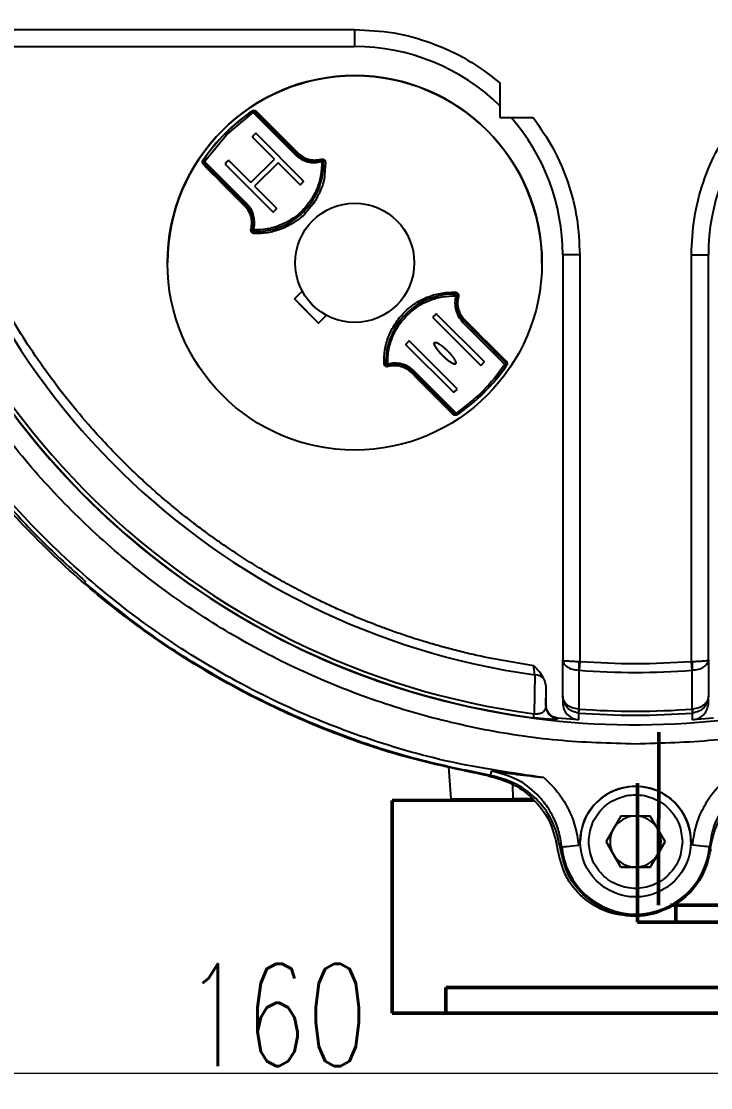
# Model space of a CAD drawing. Header units: millimetres. Extents: x 2687 to 4367, y 1046 to 2234.
# Drawn here: x 3121.8 to 3202.8, y 1838.4 to 1963.7 of the extents above; entities that cross this region are included whole.
import ezdxf

# ---------------------------------------------------------------- set-up
doc = ezdxf.new("R2010")
doc.units = ezdxf.units.MM
doc.layers.add('AM_5', color=3, linetype='Continuous', lineweight=25)
doc.layers.add('CAXA0', color=7, linetype='Continuous', lineweight=70)
doc.styles.add('SLDTEXTSTYLE1', font='txt.shx', dxfattribs={"width": 0.7, "bigfont": 'gbcbig.shx'})
doc.dimstyles.new('SLDDIMSTYLE12$0', dxfattribs={"dimtxt": 12, "dimasz": 10, "dimexe": 0, "dimexo": 0.0625, "dimgap": 0.875, "dimtad": 1, "dimdec": 1, "dimlfac": 1.8, "dimrnd": 1e-09, "dimzin": 12, "dimdsep": 46, "dimtxsty": 'SLDTEXTSTYLE1', "dimcen": 0.09, "dimdle": 8.16, "dimclrd": 3, "dimclre": 3, "dimadec": 0, "dimazin": 3, "dimtfac": 1, "dimtdec": 1, "dimtofl": 0, "dimtmove": 0, "dimatfit": 3, "dimfxl": 0, "dimfrac": 2, "dimtolj": 1, "dimlwd": 5, "dimlwe": 5, "dimarcsym": 0})

# ---------------------------------------------------------------- blocks, each defined once
blk = doc.blocks.new('*D10')
at = {"layer": 'AM_5', "color": 3, "linetype": 'Continuous', "lineweight": 5, "transparency": 16777216}
for p, q in [((3072.75, 1872.5), (3072.75, 1840.06)), ((3224.17, 1840.06), (3082.75, 1840.06))]:
    blk.add_line(p, q, dxfattribs=at)
at = {"layer": 'AM_5', "color": 3, "lineweight": 5, "transparency": 16777216}
blk.add_line((3234.17, 1872.15), (3234.17, 1840.06), dxfattribs=at)
at = {"layer": 'AM_5', "color": 3, "transparency": 16777216}
for points in [[(3082.75, 1841.73), (3082.75, 1838.39), (3072.75, 1840.06)], [(3224.17, 1841.73), (3224.17, 1838.39), (3234.17, 1840.06)]]:
    blk.add_solid(points, dxfattribs=at)
at = {"layer": 'Defpoints', "color": 0, "transparency": 16777216}
for p in [(3072.75, 1872.56), (3234.17, 1872.22), (3072.75, 1840.06)]:
    blk.add_point(p, dxfattribs=at)
at = {"layer": 'AM_5', "color": 0, "transparency": 16777216, "insert": (3151.72, 1846.94), "char_height": 12, "attachment_point": 5, "style": 'SLDTEXTSTYLE1'}
blk.add_mtext('\\A1;160', dxfattribs=at)

msp = doc.modelspace()

# ---------------------------------------------------------------- linework, layer by layer
at = {"color": 7, "linetype": 'Continuous', "lineweight": 25}
for p, q in [((3110.252, 1962.717), (3160.943, 1962.717)), ((3160.943, 1962.717), (3160.943, 1960.717)), ((3110.452, 1960.717), (3160.943, 1960.717)), ((3178.025, 1956.465), (3178.025, 1952.379)), ((3145.906, 1950.363), (3149.044, 1952.952)), ((3148.932, 1953.117), (3148.919, 1953.137)), ((3148.932, 1953.117), (3148.932, 1953.117)), ((3149.044, 1952.952), (3153.977, 1948.019)), ((3149.186, 1953.093), (3154.118, 1948.16)), ((3149.186, 1953.093), (3149.186, 1953.093)), ((3178.025, 1952.379), (3181.926, 1952.379)), ((3143.317, 1947.224), (3145.906, 1950.363)), ((3148.982, 1950.186), (3149.265, 1950.469)), ((3151.527, 1947.499), (3148.982, 1950.044)), ((3148.982, 1950.044), (3148.982, 1950.044)), ((3151.527, 1947.499), (3148.982, 1950.044)), ((3149.406, 1950.469), (3154.921, 1944.953)), ((3143.179, 1946.847), (3143.081, 1947.025)), ((3143.117, 1947.224), (3143.117, 1947.224)), ((3143.151, 1947.336), (3143.131, 1947.35)), ((3143.151, 1947.336), (3143.151, 1947.336)), ((3148.108, 1942.15), (3143.175, 1947.083)), ((3148.249, 1942.291), (3143.317, 1947.224)), ((3145.8, 1947.004), (3146.083, 1947.287)), ((3146.224, 1947.287), (3148.77, 1944.741)), ((3148.77, 1944.741), (3151.527, 1947.499)), ((3151.952, 1947.074), (3149.194, 1944.317)), ((3151.952, 1947.074), (3149.194, 1944.317)), ((3151.527, 1947.499), (3151.527, 1947.499)), ((3154.497, 1944.529), (3151.952, 1947.074)), ((3151.952, 1947.074), (3151.952, 1947.074)), ((3154.497, 1944.529), (3151.952, 1947.074)), ((3154.118, 1948.16), (3154.118, 1948.16)), ((3157.3, 1946.96), (3157.3, 1946.96)), ((3157.524, 1947.114), (3157.424, 1945.603)), ((3151.315, 1941.347), (3145.8, 1946.862)), ((3145.8, 1946.862), (3145.8, 1946.862)), ((3151.315, 1941.347), (3145.8, 1946.862)), ((3154.497, 1944.529), (3154.497, 1944.529)), ((3154.921, 1944.812), (3154.639, 1944.529)), ((3154.921, 1944.812), (3154.639, 1944.529)), ((3154.639, 1944.529), (3154.639, 1944.529)), ((3154.921, 1944.812), (3154.921, 1944.812)), ((3149.194, 1944.317), (3151.739, 1941.771)), ((3149.194, 1944.317), (3149.194, 1944.317)), ((3151.315, 1941.347), (3151.315, 1941.347)), ((3151.739, 1941.63), (3151.457, 1941.347)), ((3151.739, 1941.63), (3151.457, 1941.347)), ((3151.457, 1941.347), (3151.457, 1941.347)), ((3151.739, 1941.63), (3151.739, 1941.63)), ((3148.985, 1940.026), (3148.877, 1939.225)), ((3148.87, 1939.172), (3148.87, 1939.172)), ((3149.064, 1938.972), (3149.07, 1939.172)), ((3185.407, 1936.253), (3185.407, 1888.676)), ((3187.407, 1936.253), (3187.407, 1888.476)), ((3200.529, 1888.476), (3200.529, 1936.253)), ((3202.529, 1888.676), (3202.529, 1936.253)), ((3138.967, 1935.325), (3138.967, 1935.325)), ((3182.967, 1935.278), (3182.967, 1935.278)), ((3153.896, 1931.058), (3154.81, 1931.972)), ((3154.81, 1931.972), (3154.81, 1931.972)), ((3153.896, 1931.058), (3156.725, 1928.23)), ((3172.87, 1931.63), (3172.865, 1931.43)), ((3172.95, 1930.577), (3173.057, 1931.377)), ((3173.065, 1931.43), (3173.065, 1931.43)), ((3157.638, 1929.144), (3156.725, 1928.23)), ((3156.725, 1928.23), (3157.638, 1929.144)), ((3156.725, 1928.23), (3156.725, 1928.23)), ((3157.638, 1929.144), (3157.638, 1929.144)), ((3170.195, 1928.973), (3170.478, 1929.255)), ((3175.71, 1923.316), (3170.195, 1928.831)), ((3170.195, 1928.831), (3170.195, 1928.831)), ((3175.71, 1923.316), (3170.195, 1928.831)), ((3170.619, 1929.255), (3176.135, 1923.74)), ((3173.685, 1928.311), (3178.618, 1923.378)), ((3173.826, 1928.452), (3178.759, 1923.52)), ((3173.826, 1928.452), (3173.826, 1928.452)), ((3167.013, 1925.791), (3167.296, 1926.073)), ((3167.437, 1926.073), (3172.953, 1920.558)), ((3172.528, 1920.134), (3167.013, 1925.649)), ((3167.013, 1925.649), (3167.013, 1925.649)), ((3172.528, 1920.134), (3167.013, 1925.649)), ((3164.634, 1923.642), (3164.634, 1923.642)), ((3175.71, 1923.316), (3175.71, 1923.316)), ((3176.135, 1923.599), (3175.852, 1923.316)), ((3176.135, 1923.599), (3175.852, 1923.316)), ((3175.852, 1923.316), (3175.852, 1923.316)), ((3176.135, 1923.599), (3176.135, 1923.599)), ((3178.755, 1923.755), (3178.861, 1923.564)), ((3178.759, 1923.52), (3178.759, 1923.52)), ((3178.803, 1923.253), (3178.783, 1923.266)), ((3178.818, 1923.378), (3178.818, 1923.378)), ((3172.749, 1917.509), (3167.816, 1922.442)), ((3172.89, 1917.651), (3167.957, 1922.583)), ((3172.528, 1920.134), (3172.528, 1920.134)), ((3172.953, 1920.417), (3172.67, 1920.134)), ((3172.953, 1920.417), (3172.67, 1920.134)), ((3172.67, 1920.134), (3172.67, 1920.134)), ((3172.953, 1920.417), (3172.953, 1920.417)), ((3172.691, 1917.415), (3172.513, 1917.513)), ((3173.002, 1917.485), (3173.016, 1917.465)), ((3129.325, 1897.87), (3129.214, 1897.758)), ((3185.407, 1888.676), (3185.462, 1888.63)), ((3185.407, 1888.676), (3185.474, 1888.454)), ((3185.407, 1884.396), (3185.407, 1888.676)), ((3187.299, 1888.477), (3187.407, 1888.476)), ((3187.407, 1888.476), (3187.326, 1887.446)), ((3200.529, 1888.476), (3200.636, 1888.477)), ((3200.609, 1887.446), (3200.529, 1888.476)), ((3202.529, 1888.676), (3202.529, 1884.396)), ((3182.121, 1886.903), (3182.039, 1882.316)), ((3187.326, 1887.446), (3187.299, 1887.448)), ((3187.299, 1887.448), (3187.305, 1882.878)), ((3200.636, 1887.448), (3200.609, 1887.446)), ((3200.631, 1882.878), (3200.636, 1887.448)), ((3183.435, 1883.226), (3183.468, 1885.19)), ((3183.468, 1883.32), (3183.468, 1885.19)), ((3185.407, 1884.396), (3185.407, 1883.611)), ((3202.529, 1883.611), (3202.529, 1884.396)), ((3184.816, 1881.827), (3184.784, 1881.735)), ((3187.26, 1881.613), (3184.816, 1881.827)), ((3187.305, 1882.878), (3187.258, 1882.881)), ((3187.258, 1882.415), (3187.27, 1882.414)), ((3187.258, 1882.415), (3187.26, 1881.613)), ((3200.677, 1882.881), (3200.631, 1882.878)), ((3200.665, 1882.414), (3200.677, 1882.415)), ((3200.676, 1881.613), (3200.677, 1882.415)), ((3203.119, 1881.827), (3200.676, 1881.613)), ((3171.999, 1876.107), (3172.253, 1872.349)), ((3176.94, 1875.088), (3177.059, 1875.604)), ((3179.589, 1872.333), (3179.565, 1874.016)), ((3181.804, 1872.329), (3179.589, 1872.333)), ((3192.235, 1870.302), (3190.503, 1867.302)), ((3195.699, 1870.302), (3192.235, 1870.302)), ((3197.431, 1867.302), (3195.699, 1870.302)), ((3187.467, 1867.309), (3187.467, 1867.309)), ((3190.503, 1867.302), (3192.235, 1864.302)), ((3191.369, 1865.802), (3190.503, 1867.302)), ((3195.699, 1864.302), (3197.431, 1867.302)), ((3197.431, 1867.302), (3196.565, 1865.802)), ((3200.467, 1867.295), (3200.467, 1867.295)), ((3185.142, 1866.437), (3185.291, 1866.687)), ((3192.235, 1864.302), (3191.369, 1865.802)), ((3196.565, 1865.802), (3195.699, 1864.302)), ((3202.793, 1866.437), (3202.644, 1866.687)), ((3192.235, 1864.302), (3195.699, 1864.302)), ((3192.235, 1864.302), (3192.235, 1864.302)), ((3193.967, 1864.302), (3192.235, 1864.302)), ((3195.699, 1864.302), (3193.967, 1864.302)), ((3195.699, 1864.302), (3195.699, 1864.302))]:
    msp.add_line(p, q, dxfattribs=at)
at = {"color": 7, "linetype": 'Continuous', "lineweight": 25, "flags": 128}
for points in [[(3148.932, 1953.117), (3148.935, 1953.114), (3148.941, 1953.105), (3148.951, 1953.089), (3148.965, 1953.069), (3148.982, 1953.044), (3149.002, 1953.015), (3149.023, 1952.984), (3149.044, 1952.952)], [(3149.186, 1953.093), (3149.183, 1953.09), (3149.175, 1953.082), (3149.162, 1953.069), (3149.144, 1953.052), (3149.123, 1953.03), (3149.098, 1953.006), (3149.072, 1952.979), (3149.044, 1952.952)], [(3149.421, 1953.089), (3149.904, 1952.607), (3150.426, 1952.084), (3150.987, 1951.523), (3151.586, 1950.925), (3152.219, 1950.291), (3152.886, 1949.624), (3153.585, 1948.925), (3154.314, 1948.197)], [(3143.151, 1947.336), (3143.154, 1947.334), (3143.164, 1947.327), (3143.179, 1947.317), (3143.2, 1947.303), (3143.225, 1947.286), (3143.253, 1947.267), (3143.284, 1947.246), (3143.317, 1947.224)], [(3143.175, 1947.083), (3143.178, 1947.085), (3143.186, 1947.093), (3143.199, 1947.106), (3143.217, 1947.124), (3143.238, 1947.145), (3143.263, 1947.17), (3143.289, 1947.196), (3143.317, 1947.224)], [(3154.118, 1948.16), (3154.116, 1948.158), (3154.108, 1948.15), (3154.095, 1948.137), (3154.077, 1948.119), (3154.056, 1948.097), (3154.031, 1948.073), (3154.005, 1948.047), (3153.977, 1948.019)], [(3154.118, 1948.16), (3154.135, 1948.148), (3154.154, 1948.141), (3154.178, 1948.139), (3154.203, 1948.141), (3154.23, 1948.149), (3154.259, 1948.16), (3154.287, 1948.177), (3154.314, 1948.197)], [(3157.043, 1947.391), (3157.044, 1947.388), (3157.047, 1947.377), (3157.052, 1947.359), (3157.059, 1947.335), (3157.067, 1947.306), (3157.076, 1947.272), (3157.086, 1947.236), (3157.097, 1947.199)], [(3157.097, 1947.199), (3157.136, 1947.2), (3157.173, 1947.201), (3157.208, 1947.202), (3157.238, 1947.203), (3157.263, 1947.203), (3157.281, 1947.204), (3157.293, 1947.204), (3157.296, 1947.204)], [(3157.524, 1947.114), (3157.482, 1947.112), (3157.44, 1947.115), (3157.401, 1947.122), (3157.366, 1947.133), (3157.337, 1947.147), (3157.315, 1947.165), (3157.302, 1947.184), (3157.296, 1947.204)], [(3148.072, 1941.954), (3147.343, 1942.683), (3146.644, 1943.382), (3145.977, 1944.049), (3145.343, 1944.683), (3144.745, 1945.281), (3144.184, 1945.842), (3143.661, 1946.365), (3143.179, 1946.847)], [(3148.108, 1942.15), (3148.12, 1942.134), (3148.127, 1942.114), (3148.13, 1942.091), (3148.127, 1942.065), (3148.12, 1942.038), (3148.108, 1942.01), (3148.092, 1941.982), (3148.072, 1941.954)], [(3148.108, 1942.15), (3148.111, 1942.153), (3148.119, 1942.161), (3148.132, 1942.174), (3148.149, 1942.191), (3148.171, 1942.213), (3148.195, 1942.237), (3148.222, 1942.264), (3148.249, 1942.291)], [(3148.877, 1939.225), (3148.881, 1939.224), (3148.892, 1939.221), (3148.91, 1939.216), (3148.934, 1939.21), (3148.963, 1939.202), (3148.996, 1939.192), (3149.032, 1939.182), (3149.07, 1939.172)], [(3149.064, 1938.972), (3149.084, 1938.967), (3149.104, 1938.953), (3149.121, 1938.931), (3149.135, 1938.902), (3149.146, 1938.867), (3149.153, 1938.828), (3149.156, 1938.786), (3149.154, 1938.744)], [(3187.407, 1936.253), (3187.016, 1936.253), (3186.641, 1936.253), (3186.296, 1936.253), (3185.992, 1936.253), (3185.744, 1936.253), (3185.559, 1936.253), (3185.445, 1936.253), (3185.407, 1936.253)], [(3200.529, 1936.253), (3200.919, 1936.253), (3201.294, 1936.253), (3201.64, 1936.253), (3201.943, 1936.253), (3202.192, 1936.253), (3202.376, 1936.253), (3202.49, 1936.253), (3202.529, 1936.253)], [(3156.725, 1928.23), (3156.372, 1928.583), (3156.018, 1928.937), (3155.664, 1929.29), (3155.31, 1929.644), (3154.956, 1929.998), (3154.603, 1930.352), (3154.249, 1930.706), (3153.896, 1931.058)], [(3172.87, 1931.63), (3172.85, 1931.635), (3172.831, 1931.649), (3172.813, 1931.671), (3172.799, 1931.7), (3172.788, 1931.735), (3172.781, 1931.774), (3172.778, 1931.816), (3172.78, 1931.858)], [(3173.057, 1931.377), (3173.054, 1931.378), (3173.043, 1931.381), (3173.025, 1931.386), (3173.001, 1931.393), (3172.972, 1931.401), (3172.938, 1931.41), (3172.902, 1931.42), (3172.865, 1931.43)], [(3173.826, 1928.452), (3173.824, 1928.45), (3173.816, 1928.442), (3173.803, 1928.428), (3173.785, 1928.411), (3173.764, 1928.389), (3173.739, 1928.365), (3173.713, 1928.338), (3173.685, 1928.311)], [(3173.826, 1928.452), (3173.815, 1928.468), (3173.807, 1928.488), (3173.805, 1928.512), (3173.807, 1928.537), (3173.815, 1928.564), (3173.826, 1928.592), (3173.843, 1928.621), (3173.863, 1928.648)], [(3173.863, 1928.648), (3174.591, 1927.919), (3175.29, 1927.22), (3175.957, 1926.553), (3176.591, 1925.92), (3177.189, 1925.321), (3177.751, 1924.76), (3178.273, 1924.238), (3178.755, 1923.755)], [(3164.638, 1923.398), (3164.633, 1923.418), (3164.619, 1923.438), (3164.597, 1923.455), (3164.568, 1923.469), (3164.533, 1923.48), (3164.494, 1923.487), (3164.452, 1923.49), (3164.41, 1923.488)], [(3164.638, 1923.398), (3164.642, 1923.398), (3164.653, 1923.398), (3164.672, 1923.399), (3164.696, 1923.4), (3164.727, 1923.4), (3164.761, 1923.401), (3164.799, 1923.403), (3164.838, 1923.404)], [(3164.891, 1923.211), (3164.89, 1923.215), (3164.887, 1923.226), (3164.882, 1923.244), (3164.876, 1923.267), (3164.868, 1923.297), (3164.858, 1923.33), (3164.848, 1923.366), (3164.838, 1923.404)], [(3178.759, 1923.52), (3178.756, 1923.517), (3178.748, 1923.509), (3178.735, 1923.496), (3178.718, 1923.478), (3178.696, 1923.457), (3178.672, 1923.432), (3178.645, 1923.406), (3178.618, 1923.378)], [(3178.618, 1923.378), (3178.65, 1923.356), (3178.681, 1923.335), (3178.71, 1923.316), (3178.735, 1923.299), (3178.755, 1923.285), (3178.771, 1923.275), (3178.78, 1923.269), (3178.783, 1923.266)], [(3167.816, 1922.442), (3167.8, 1922.454), (3167.78, 1922.461), (3167.757, 1922.464), (3167.731, 1922.461), (3167.704, 1922.454), (3167.676, 1922.442), (3167.648, 1922.426), (3167.62, 1922.406)], [(3172.513, 1917.513), (3172.031, 1917.995), (3171.508, 1918.518), (3170.947, 1919.079), (3170.349, 1919.677), (3169.715, 1920.311), (3169.048, 1920.978), (3168.349, 1921.677), (3167.62, 1922.406)], [(3167.816, 1922.442), (3167.819, 1922.445), (3167.827, 1922.453), (3167.84, 1922.466), (3167.857, 1922.483), (3167.879, 1922.505), (3167.903, 1922.529), (3167.93, 1922.556), (3167.957, 1922.583)], [(3172.749, 1917.509), (3172.751, 1917.512), (3172.759, 1917.52), (3172.772, 1917.533), (3172.79, 1917.551), (3172.811, 1917.572), (3172.836, 1917.597), (3172.862, 1917.623), (3172.89, 1917.651)], [(3173.002, 1917.485), (3173, 1917.488), (3172.993, 1917.498), (3172.983, 1917.513), (3172.969, 1917.534), (3172.952, 1917.559), (3172.933, 1917.587), (3172.912, 1917.618), (3172.89, 1917.651)], [(3183.468, 1883.32), (3183.45, 1883.267), (3183.435, 1883.226)], [(3181.978, 1881.855), (3181.98, 1881.869), (3181.984, 1881.896), (3181.989, 1881.936), (3181.996, 1881.989), (3182.004, 1882.054), (3182.015, 1882.131), (3182.026, 1882.218), (3182.039, 1882.316)], [(3187.305, 1882.878), (3187.297, 1882.78), (3187.291, 1882.692), (3187.285, 1882.615), (3187.28, 1882.55), (3187.276, 1882.496), (3187.273, 1882.456), (3187.271, 1882.428), (3187.27, 1882.414)], [(3200.665, 1882.414), (3200.664, 1882.428), (3200.662, 1882.456), (3200.659, 1882.496), (3200.655, 1882.55), (3200.65, 1882.615), (3200.644, 1882.692), (3200.638, 1882.78), (3200.631, 1882.878)], [(3172.253, 1872.349), (3172.262, 1872.349), (3172.56, 1872.349), (3173.266, 1872.347), (3174.349, 1872.345), (3175.761, 1872.342), (3177.44, 1872.338), (3179.31, 1872.334)], [(3179.31, 1872.334), (3180.49, 1872.332), (3181.613, 1872.329), (3181.866, 1872.329)], [(3185.291, 1866.687), (3185.335, 1866.691), (3185.452, 1866.702), (3185.639, 1866.72), (3185.886, 1866.743), (3186.187, 1866.771), (3186.528, 1866.804), (3186.898, 1866.839), (3187.282, 1866.875)], [(3202.644, 1866.687), (3202.6, 1866.691), (3202.483, 1866.702), (3202.297, 1866.72), (3202.049, 1866.743), (3201.749, 1866.771), (3201.407, 1866.804), (3201.038, 1866.839), (3200.653, 1866.875)]]:
    msp.add_lwpolyline(points, dxfattribs=at)
at = {"color": 7, "linetype": 'Continuous', "lineweight": 25}
for centre, radius in [((3160.967, 1935.301), 22), ((3160.967, 1935.301), 7), ((3193.967, 1867.302), 6.5)]:
    msp.add_circle(centre, radius, dxfattribs=at)
for centre, radius, start, end in [((3193.968, 1972.507), 91.48, 295.79271, 180), ((3193.968, 1972.506), 90.341, 353.64897, 186.35103), ((3193.968, 1972.506), 89.875, 353.64897, 186.35103), ((3193.968, 1972.506), 85.319, 353.33017, 186.66983), ((3193.968, 1972.507), 91.48, 180, 290.22656), ((3160.943, 1936.253), 24.464, 45.7131, 90), ((3193.968, 1972.507), 91.441, 188.79238, 262.46584), ((3193.968, 1972.507), 90.976, 188.79238, 262.46584), ((3193.968, 1972.507), 86.42, 189.2043, 262.12076), ((3160.967, 1935.301), 22, 359.93876, 179.93876), ((3160.967, 1935.301), 21.524, 124.039, 145.96101), ((3160.967, 1935.301), 21.5, 124.039, 145.96101), ((3160.967, 1935.301), 21.5, 124.039, 145.96101), ((3149.044, 1952.952), 0.2, 45, 124.039), ((3149.306, 1953.229), 0.182, 228.62275, 309.53632), ((3160.943, 1936.253), 24.464, 0, 41.23805), ((3226.992, 1936.253), 24.464, 138.76195, 180), ((3149.052, 1950.115), 0.1, 135, 225), ((3149.052, 1950.115), 0.1, 179.93876, 225), ((3149.335, 1950.398), 0.1, 45, 135), ((3143.317, 1947.224), 0.2, 145.96101, 225), ((3143.039, 1946.963), 0.182, 320.52206, 40.08436), ((3145.87, 1946.933), 0.1, 135, 225), ((3146.153, 1947.216), 0.1, 45, 135), ((3149.3, 1946.968), 8, 268.3094, 1.69061), ((3156.24, 1950.282), 3, 225, 285.53097), ((3156.363, 1947.285), 0.689, 8.91012, 16.87572), ((3157.097, 1947.199), 0.2, 45, 105.53097), ((3157.097, 1947.199), 0.2, 1.69061, 45), ((3145.87, 1946.933), 0.1, 179.93876, 225), ((3154.568, 1944.6), 0.1, 225, 315), ((3154.568, 1944.6), 0.1, 225, 315), ((3154.851, 1944.882), 0.1, 315, 45), ((3154.851, 1944.882), 0.1, 315, 359.93876), ((3145.987, 1940.029), 3, 344.46904, 45), ((3151.386, 1941.418), 0.1, 225, 315), ((3151.386, 1941.418), 0.1, 225, 315), ((3151.669, 1941.7), 0.1, 315, 45), ((3151.669, 1941.7), 0.1, 315, 359.93876), ((3148.984, 1939.906), 0.689, 253.12457, 261.08826), ((3149.07, 1939.172), 0.2, 164.46904, 225), ((3149.07, 1939.172), 0.2, 225, 268.3094), ((3172.634, 1923.634), 8, 88.3094, 181.69061), ((3172.865, 1931.43), 0.2, 45, 88.3094), ((3175.948, 1930.574), 3, 164.46904, 225), ((3172.865, 1931.43), 0.2, 344.46904, 45), ((3172.951, 1930.697), 0.688, 73.124, 81.09101), ((3170.266, 1928.902), 0.1, 135, 225), ((3170.266, 1928.902), 0.1, 179.93876, 225), ((3170.548, 1929.185), 0.1, 45, 135), ((3167.084, 1925.72), 0.1, 135, 225), ((3167.084, 1925.72), 0.1, 179.93876, 225), ((3167.367, 1926.003), 0.1, 45, 135), ((3164.838, 1923.404), 0.2, 181.69061, 225), ((3164.838, 1923.404), 0.2, 225, 285.53097), ((3165.695, 1920.321), 3, 45, 105.53097), ((3165.572, 1923.318), 0.689, 188.91062, 196.87572), ((3160.967, 1935.301), 21.5, 304.039, 325.96101), ((3160.967, 1935.301), 21.524, 304.039, 325.96101), ((3175.781, 1923.386), 0.1, 225, 315), ((3175.781, 1923.386), 0.1, 225, 315), ((3176.064, 1923.669), 0.1, 315, 45), ((3176.064, 1923.669), 0.1, 315, 359.93876), ((3178.895, 1923.64), 0.182, 140.46383, 221.37738), ((3178.618, 1923.378), 0.2, 325.96101, 45), ((3172.599, 1920.204), 0.1, 225, 315), ((3172.599, 1920.204), 0.1, 225, 315), ((3172.882, 1920.487), 0.1, 315, 45), ((3172.882, 1920.487), 0.1, 315, 359.93876), ((3172.629, 1917.373), 0.182, 49.91552, 129.47781), ((3172.89, 1917.651), 0.2, 225, 304.039), ((3208.634, 1887.962), 21.341, 178.61808, 181.38192), ((3179.301, 1887.962), 21.341, 358.61808, 1.3819), ((3182.037, 1885.133), 1.772, 50.3646, 87.29391), ((3193.968, 1972.506), 85.319, 265.53552, 274.46448), ((3184.936, 1883.228), 1.5, 180.08872, 264.21159), ((3189.967, 1882.648), 2.719, 175.08834, 184.91166), ((3193.968, 1972.506), 90.341, 265.74841, 274.25159), ((3193.968, 1972.506), 89.875, 265.74841, 274.25159), ((3197.968, 1882.648), 2.719, 355.08834, 4.91166), ((3193.967, 1867.302), 6.5, 359.93876, 180), ((3193.967, 1867.302), 3, 90, 150), ((3193.967, 1867.302), 3, 30, 90), ((3193.967, 1867.302), 3, 150, 210), ((3193.967, 1867.302), 3, 330, 30), ((3193.968, 1867.507), 8.715, 185.40246, 354.59754), ((3193.967, 1867.302), 3, 210, 270), ((3193.967, 1867.302), 3, 270, 330)]:
    msp.add_arc(centre, radius, start, end, dxfattribs=at)
for points in [[(3193.968, 2056.793), (3191.005, 2056.703), (3185.08, 2056.522), (3176.29, 2055.067), (3167.697, 2052.762), (3159.396, 2049.547), (3151.479, 2045.482), (3144.034, 2040.604), (3137.144, 2034.97), (3130.885, 2028.642), (3125.327, 2021.69), (3120.531, 2014.192), (3116.551, 2006.231), (3113.433, 1997.896), (3111.204, 1989.277), (3109.913, 1980.475), (3109.488, 1971.576), (3109.997, 1965.67), (3110.252, 1962.717)], [(3277.684, 1962.717), (3277.938, 1965.67), (3278.447, 1971.576), (3278.023, 1980.475), (3276.731, 1989.277), (3274.502, 1997.896), (3271.384, 2006.231), (3267.404, 2014.192), (3262.608, 2021.69), (3257.05, 2028.642), (3250.791, 2034.97), (3243.901, 2040.604), (3236.456, 2045.482), (3228.539, 2049.547), (3220.238, 2052.762), (3211.645, 2055.067), (3202.856, 2056.522), (3196.93, 2056.703), (3193.968, 2056.793)], [(3193.968, 1878.767), (3190.9, 1878.854), (3184.765, 1879.028), (3175.65, 1880.431), (3166.712, 1882.656), (3158.037, 1885.764), (3149.708, 1889.702), (3141.805, 1894.44), (3134.404, 1899.928), (3127.577, 1906.116), (3121.389, 1912.943), (3115.9, 1920.344), (3111.163, 1928.247), (3107.224, 1936.577), (3104.117, 1945.252), (3101.891, 1954.19), (3100.488, 1963.304), (3100.314, 1969.44), (3100.227, 1972.507)], [(3287.708, 1972.507), (3287.621, 1969.44), (3287.447, 1963.304), (3286.044, 1954.19), (3283.819, 1945.252), (3280.711, 1936.577), (3276.772, 1928.247), (3272.035, 1920.344), (3266.546, 1912.943), (3260.359, 1906.116), (3253.532, 1899.928), (3246.131, 1894.44), (3238.228, 1889.702), (3229.898, 1885.764), (3221.223, 1882.656), (3212.285, 1880.431), (3203.171, 1879.028), (3197.035, 1878.854), (3193.968, 1878.767)], [(3160.943, 1962.717), (3162.491, 1962.639), (3165.587, 1962.483), (3170.078, 1961.215), (3174.327, 1959.284), (3176.792, 1957.405), (3178.025, 1956.465)], [(3183.178, 1874.834), (3179.527, 1875.358), (3172.223, 1876.406), (3161.58, 1879.526), (3151.337, 1883.733), (3141.636, 1889.089), (3132.597, 1895.493), (3124.335, 1902.875), (3116.954, 1911.137), (3110.549, 1920.176), (3105.194, 1929.877), (3100.986, 1940.12), (3097.866, 1950.763), (3096.818, 1958.066), (3096.294, 1961.718)], [(3176.636, 1875.036), (3173.341, 1875.723), (3166.753, 1877.095), (3157.201, 1880.416), (3148.017, 1884.62), (3139.314, 1889.756), (3131.178, 1895.745), (3123.693, 1902.533), (3116.938, 1910.046), (3110.983, 1918.208), (3105.885, 1926.933), (3101.72, 1936.134), (3098.44, 1945.701), (3097.096, 1952.295), (3096.423, 1955.592)], [(3154.118, 1948.16), (3153.154, 1949.125), (3151.225, 1951.054), (3149.866, 1952.413), (3149.186, 1953.093)], [(3181.926, 1952.379), (3182.753, 1951.192), (3184.407, 1948.817), (3186.096, 1944.802), (3187.203, 1940.589), (3187.339, 1937.698), (3187.407, 1936.253)], [(3200.529, 1936.253), (3200.597, 1937.698), (3200.732, 1940.589), (3201.839, 1944.802), (3203.529, 1948.817), (3205.183, 1951.192), (3206.01, 1952.379)], [(3178.759, 1923.52), (3178.079, 1924.2), (3176.72, 1925.559), (3174.791, 1927.488), (3173.826, 1928.452)], [(3178.618, 1923.378), (3177.8, 1922.286), (3176.166, 1920.102), (3173.982, 1918.468), (3172.89, 1917.651)], [(3119.33, 1907.865), (3120.906, 1906.109), (3124.059, 1902.598), (3127.57, 1899.446), (3129.325, 1897.87)], [(3176.94, 1875.088), (3174.026, 1875.675), (3168.198, 1876.851), (3159.704, 1879.604), (3151.475, 1883.051), (3143.604, 1887.252), (3136.103, 1892.097), (3131.51, 1895.871), (3129.214, 1897.758)], [(3187.407, 1888.476), (3189.594, 1888.348), (3193.968, 1888.091), (3198.342, 1888.348), (3200.529, 1888.476)], [(3176.636, 1875.036), (3177.664, 1874.754), (3179.719, 1874.19), (3182.253, 1872.173), (3184.13, 1869.535), (3184.584, 1867.452), (3184.81, 1866.41)], [(3193.724, 1858.508), (3192.638, 1858.624), (3190.467, 1858.858), (3187.655, 1860.641), (3185.548, 1863.219), (3185.056, 1865.346), (3184.81, 1866.41)], [(3193.968, 1858.617), (3192.892, 1858.73), (3190.742, 1858.957), (3187.955, 1860.721), (3185.869, 1863.275), (3185.384, 1865.383), (3185.142, 1866.437)], [(3202.793, 1866.437), (3202.551, 1865.383), (3202.067, 1863.275), (3199.98, 1860.721), (3197.194, 1858.957), (3195.043, 1858.73), (3193.968, 1858.617)]]:
    msp.add_open_spline(points, degree=3, dxfattribs=at)
for points, knots in [([(3181.994, 1887.963), (3179.614, 1888.353), (3176.922, 1888.795), (3173.962, 1889.494), (3173.043, 1889.721), (3172.126, 1889.958), (3171.212, 1890.205), (3170.3, 1890.463), (3169.663, 1890.651), (3169.057, 1890.833), (3168.008, 1891.156), (3166.427, 1891.674), (3164.645, 1892.306), (3163.1, 1892.889), (3161.856, 1893.384), (3160.825, 1893.812), (3160.034, 1894.15), (3159.246, 1894.496), (3158.461, 1894.85), (3157.681, 1895.212), (3157.135, 1895.471), (3156.617, 1895.722), (3155.551, 1896.242), (3153.852, 1897.116), (3151.842, 1898.224), (3149.648, 1899.505), (3147.414, 1900.905), (3145.342, 1902.307), (3144.1, 1903.192), (3143.038, 1903.967), (3141.873, 1904.843), (3140.35, 1906.043), (3139.083, 1907.089), (3138.071, 1907.955), (3137.302, 1908.629), (3136.541, 1909.312), (3135.788, 1910.005), (3135.044, 1910.706), (3134.531, 1911.201), (3134.077, 1911.645), (3132.609, 1913.094), (3130.239, 1915.608), (3127.251, 1919.158), (3124.646, 1922.59), (3122.325, 1925.992), (3120.068, 1929.658), (3117.281, 1934.739), (3114.227, 1941.582), (3111.425, 1949.918), (3110.296, 1955.661), (3109.732, 1958.532)], [0, 0, 0, 0, 0.0669054, 0.0756699, 0.0844343, 0.0931986, 0.1019628, 0.110727, 0.119491, 0.1204246, 0.1282783, 0.1499631, 0.1666235, 0.1807533, 0.1958166, 0.2037808, 0.2117449, 0.219709, 0.2276731, 0.2356371, 0.2436011, 0.2444503, 0.2516161, 0.2765316, 0.2974645, 0.315335, 0.3470796, 0.3706379, 0.3847586, 0.3894352, 0.4071383, 0.4252052, 0.4432721, 0.4527358, 0.4621996, 0.4716633, 0.481127, 0.4905907, 0.5000544, 0.5009281, 0.5082098, 0.5573213, 0.596775, 0.6369947, 0.6768853, 0.7110643, 0.7564848, 0.8376565, 0.9188283, 1, 1, 1, 1]), ([(3148.919, 1953.137), (3148.932, 1953.146), (3148.959, 1953.163), (3149.019, 1953.189), (3149.119, 1953.211), (3149.281, 1953.197), (3149.365, 1953.132), (3149.421, 1953.089)], [0, 0, 0, 0, 0.0577492, 0.1171536, 0.2515259, 0.5011744, 1, 1, 1, 1]), ([(3149.186, 1953.093), (3149.161, 1953.113), (3149.123, 1953.143), (3149.048, 1953.155), (3148.993, 1953.147), (3148.96, 1953.133), (3148.943, 1953.124), (3148.936, 1953.12), (3148.932, 1953.117)], [0, 0, 0, 0, 0.5000319, 0.7731632, 0.9111257, 0.9596463, 0.9804477, 1, 1, 1, 1]), ([(3143.081, 1947.025), (3143.078, 1947.029), (3143.057, 1947.065), (3143.059, 1947.15), (3143.079, 1947.249), (3143.106, 1947.309), (3143.123, 1947.336), (3143.131, 1947.35)], [0, 0, 0, 0, 0.0641655, 0.529622, 0.7809744, 0.8920347, 1, 1, 1, 1]), ([(3157.097, 1947.199), (3157.081, 1946.674), (3157.051, 1945.613), (3156.597, 1944.07), (3155.86, 1942.648), (3154.853, 1941.416), (3153.62, 1940.408), (3152.199, 1939.671), (3150.655, 1939.218), (3149.595, 1939.187), (3149.07, 1939.172)], [0, 0, 0, 0, 0.123694, 0.25, 0.376306, 0.5, 0.623694, 0.75, 0.876306, 1, 1, 1, 1]), ([(3153.977, 1948.019), (3154.187, 1947.838), (3154.616, 1947.469), (3155.417, 1947.154), (3156.27, 1947.034), (3156.824, 1947.144), (3157.097, 1947.199)], [0, 0, 0, 0, 0.245589, 0.5, 0.754411, 1, 1, 1, 1]), ([(3157.043, 1947.391), (3156.771, 1947.339), (3156.21, 1947.231), (3155.406, 1947.368), (3154.679, 1947.674), (3154.313, 1947.992), (3154.118, 1948.16)], [0, 0, 0, 0, 0.2426639, 0.49993329, 0.73498962, 1, 1, 1, 1]), ([(3154.314, 1948.197), (3154.481, 1948.051), (3154.814, 1947.758), (3155.475, 1947.471), (3156.234, 1947.336), (3156.759, 1947.435), (3157.022, 1947.484)], [0, 0, 0, 0, 0.2497602, 0.5001555, 0.7501876, 1, 1, 1, 1]), ([(3157.022, 1947.484), (3157.053, 1947.491), (3157.118, 1947.504), (3157.214, 1947.493), (3157.303, 1947.463), (3157.403, 1947.398), (3157.498, 1947.283), (3157.516, 1947.17), (3157.524, 1947.114)], [0, 0, 0, 0, 0.1236923, 0.2502132, 0.3734406, 0.5010443, 0.7499661, 1, 1, 1, 1]), ([(3157.296, 1947.204), (3157.296, 1947.213), (3157.294, 1947.24), (3157.278, 1947.29), (3157.243, 1947.34), (3157.192, 1947.377), (3157.142, 1947.395), (3157.092, 1947.401), (3157.058, 1947.394), (3157.043, 1947.391)], [0, 0, 0, 0, 0.0858052, 0.25106, 0.5005164, 0.655876, 0.7885052, 0.9015382, 1, 1, 1, 1]), ([(3157.424, 1945.603), (3157.423, 1945.589), (3157.389, 1945.058), (3157.25, 1944.483), (3156.991, 1943.973), (3156.988, 1943.966)], [0, 0, 0, 0, 0.026888, 0.9870385, 1, 1, 1, 1]), ([(3156.988, 1943.966), (3156.763, 1943.454), (3156.314, 1942.432), (3155.547, 1941.573), (3155.164, 1941.145)], [0, 0, 0, 0, 0.50146886, 1, 1, 1, 1]), ([(3148.784, 1939.247), (3148.833, 1939.509), (3148.932, 1940.034), (3148.797, 1940.793), (3148.51, 1941.454), (3148.218, 1941.788), (3148.072, 1941.954)], [0, 0, 0, 0, 0.24981235, 0.49984454, 0.75023976, 1, 1, 1, 1]), ([(3148.108, 1942.15), (3148.278, 1941.956), (3148.598, 1941.59), (3148.887, 1940.861), (3149.025, 1940.322), (3148.985, 1940.03), (3148.985, 1940.026)], [0, 0, 0, 0, 0.3481323, 0.6568931, 0.994853, 1, 1, 1, 1]), ([(3149.07, 1939.172), (3149.124, 1939.444), (3149.234, 1939.999), (3149.114, 1940.851), (3148.799, 1941.652), (3148.431, 1942.081), (3148.249, 1942.291)], [0, 0, 0, 0, 0.24558897, 0.5, 0.75441103, 1, 1, 1, 1]), ([(3155.164, 1941.145), (3155.159, 1941.138), (3154.792, 1940.681), (3153.805, 1939.998), (3152.303, 1939.213), (3150.699, 1938.782), (3149.67, 1938.757), (3149.154, 1938.744)], [0, 0, 0, 0, 0.00364592, 0.25244597, 0.50144469, 0.75030422, 1, 1, 1, 1]), ([(3149.154, 1938.744), (3149.098, 1938.752), (3148.985, 1938.77), (3148.871, 1938.865), (3148.806, 1938.965), (3148.776, 1939.054), (3148.764, 1939.15), (3148.777, 1939.215), (3148.784, 1939.247)], [0, 0, 0, 0, 0.24960183, 0.49829619, 0.62558928, 0.74862866, 0.87572186, 1, 1, 1, 1]), ([(3164.41, 1923.488), (3164.422, 1924.004), (3164.446, 1925.032), (3164.882, 1926.628), (3165.644, 1928.157), (3166.743, 1929.523), (3168.107, 1930.622), (3169.637, 1931.385), (3171.234, 1931.822), (3172.264, 1931.846), (3172.78, 1931.858)], [0, 0, 0, 0, 0.12519801, 0.24999573, 0.37517161, 0.49976982, 0.62468253, 0.74969499, 0.87463757, 1, 1, 1, 1]), ([(3167.119, 1929.149), (3167.511, 1929.499), (3168.304, 1930.204), (3169.738, 1930.928), (3171.278, 1931.385), (3172.34, 1931.416), (3172.865, 1931.43)], [0, 0, 0, 0, 0.2473879, 0.5, 0.7526121, 1, 1, 1, 1]), ([(3172.865, 1931.43), (3172.81, 1931.158), (3172.7, 1930.604), (3172.82, 1929.751), (3173.135, 1928.95), (3173.504, 1928.521), (3173.685, 1928.311)], [0, 0, 0, 0, 0.24558897, 0.5, 0.75441103, 1, 1, 1, 1]), ([(3172.78, 1931.858), (3172.836, 1931.85), (3172.949, 1931.833), (3173.064, 1931.737), (3173.128, 1931.637), (3173.159, 1931.548), (3173.17, 1931.452), (3173.157, 1931.388), (3173.151, 1931.356)], [0, 0, 0, 0, 0.2496018, 0.4982962, 0.6255893, 0.7486287, 0.8757219, 1, 1, 1, 1]), ([(3173.057, 1931.377), (3173.06, 1931.392), (3173.067, 1931.426), (3173.061, 1931.476), (3173.043, 1931.526), (3173.006, 1931.577), (3172.956, 1931.612), (3172.906, 1931.628), (3172.88, 1931.63), (3172.87, 1931.63)], [0, 0, 0, 0, 0.09852593, 0.21166324, 0.34444445, 0.50000641, 0.74937666, 0.91354391, 1, 1, 1, 1]), ([(3173.151, 1931.356), (3173.101, 1931.093), (3173.002, 1930.568), (3173.138, 1929.809), (3173.424, 1929.148), (3173.717, 1928.815), (3173.863, 1928.648)], [0, 0, 0, 0, 0.2498124, 0.4998445, 0.7502398, 1, 1, 1, 1]), ([(3173.826, 1928.452), (3173.657, 1928.646), (3173.336, 1929.013), (3173.048, 1929.741), (3172.909, 1930.28), (3172.949, 1930.572), (3172.95, 1930.577)], [0, 0, 0, 0, 0.3481323, 0.6568931, 0.994853, 1, 1, 1, 1]), ([(3164.838, 1923.404), (3164.853, 1923.929), (3164.883, 1924.99), (3165.34, 1926.53), (3166.064, 1927.964), (3166.77, 1928.757), (3167.119, 1929.149)], [0, 0, 0, 0, 0.2473879, 0.5, 0.7526121, 1, 1, 1, 1]), ([(3172.811, 1923.457), (3172.802, 1923.45), (3172.782, 1923.434), (3172.729, 1923.422), (3172.673, 1923.427), (3172.618, 1923.44), (3172.574, 1923.454), (3172.532, 1923.469), (3172.49, 1923.487), (3172.449, 1923.506), (3172.409, 1923.527), (3172.356, 1923.555), (3172.304, 1923.586), (3172.239, 1923.625), (3172.189, 1923.658), (3172.126, 1923.7), (3172.065, 1923.743), (3171.992, 1923.797), (3171.92, 1923.852), (3171.849, 1923.908), (3171.779, 1923.965), (3171.71, 1924.024), (3171.641, 1924.083), (3171.574, 1924.143), (3171.485, 1924.224), (3171.397, 1924.307), (3171.311, 1924.392), (3171.247, 1924.456), (3171.184, 1924.521), (3171.101, 1924.608), (3171.019, 1924.697), (3170.94, 1924.788), (3170.881, 1924.856), (3170.823, 1924.926), (3170.766, 1924.996), (3170.71, 1925.068), (3170.656, 1925.14), (3170.603, 1925.213), (3170.56, 1925.275), (3170.519, 1925.338), (3170.486, 1925.389), (3170.455, 1925.441), (3170.425, 1925.493), (3170.397, 1925.546), (3170.371, 1925.601), (3170.356, 1925.635), (3170.342, 1925.67), (3170.332, 1925.699), (3170.32, 1925.735), (3170.307, 1925.786), (3170.301, 1925.845), (3170.313, 1925.901), (3170.329, 1925.922), (3170.336, 1925.932)], [0, 0, 0, 0, 0.009206, 0.0210415, 0.0422258, 0.0544061, 0.0665795, 0.0787498, 0.0909187, 0.1030867, 0.1152542, 0.1274213, 0.1517589, 0.1639256, 0.1882608, 0.2004273, 0.2247615, 0.2490954, 0.273429, 0.2977624, 0.3220957, 0.3464289, 0.370762, 0.3950951, 0.4194282, 0.4680969, 0.4924299, 0.5167629, 0.5410959, 0.5654289, 0.6140978, 0.6384309, 0.662764, 0.6870972, 0.7114305, 0.735764, 0.7600976, 0.7844314, 0.8087656, 0.8209322, 0.8452674, 0.8574342, 0.869601, 0.8939403, 0.9061079, 0.9182762, 0.9243597, 0.9365299, 0.9426138, 0.9547894, 0.9793473, 0.9898909, 1, 1, 1, 1]), ([(3170.307, 1925.835), (3170.307, 1925.818), (3170.307, 1925.785), (3170.32, 1925.738), (3170.333, 1925.695), (3170.349, 1925.653), (3170.366, 1925.611), (3170.386, 1925.57), (3170.406, 1925.53), (3170.435, 1925.477), (3170.465, 1925.424), (3170.504, 1925.36), (3170.533, 1925.316), (3170.562, 1925.272), (3170.584, 1925.241), (3170.61, 1925.204), (3170.632, 1925.173), (3170.654, 1925.143), (3170.676, 1925.113), (3170.704, 1925.077), (3170.731, 1925.041), (3170.759, 1925.005), (3170.787, 1924.97), (3170.816, 1924.935), (3170.845, 1924.9), (3170.874, 1924.865), (3170.903, 1924.83), (3170.942, 1924.785), (3170.982, 1924.739), (3171.022, 1924.694), (3171.053, 1924.661), (3171.083, 1924.628), (3171.124, 1924.583), (3171.166, 1924.54), (3171.208, 1924.496), (3171.239, 1924.464), (3171.271, 1924.432), (3171.314, 1924.389), (3171.357, 1924.347), (3171.4, 1924.305), (3171.433, 1924.274), (3171.466, 1924.242), (3171.499, 1924.212), (3171.543, 1924.171), (3171.588, 1924.13), (3171.633, 1924.09), (3171.667, 1924.061), (3171.701, 1924.031), (3171.736, 1924.002), (3171.77, 1923.973), (3171.805, 1923.944), (3171.84, 1923.915), (3171.876, 1923.887), (3171.911, 1923.859), (3171.947, 1923.831), (3171.983, 1923.804), (3172.019, 1923.777), (3172.056, 1923.75), (3172.092, 1923.724), (3172.13, 1923.698), (3172.167, 1923.673), (3172.217, 1923.639), (3172.268, 1923.607), (3172.32, 1923.576), (3172.372, 1923.546), (3172.426, 1923.518), (3172.48, 1923.492), (3172.515, 1923.477), (3172.55, 1923.463), (3172.578, 1923.452), (3172.614, 1923.441), (3172.665, 1923.428), (3172.724, 1923.422), (3172.781, 1923.433), (3172.801, 1923.449), (3172.811, 1923.457)], [0, 0, 0, 0, 0.0145835, 0.0271153, 0.0396399, 0.0521614, 0.0646814, 0.0772005, 0.0897191, 0.1022373, 0.1272771, 0.1397949, 0.1648323, 0.171091, 0.1836086, 0.1961261, 0.2086436, 0.2149023, 0.2274198, 0.2399373, 0.2524548, 0.2649722, 0.2774897, 0.2900071, 0.3025245, 0.3150419, 0.3275594, 0.3400768, 0.365112, 0.3776294, 0.3901468, 0.4026642, 0.4151816, 0.4402168, 0.4527342, 0.4652516, 0.477769, 0.4902864, 0.5153215, 0.5278389, 0.5403563, 0.5528737, 0.5653911, 0.5779085, 0.6029436, 0.6154611, 0.6279785, 0.6404959, 0.6530133, 0.6655307, 0.6780481, 0.6905656, 0.703083, 0.7156005, 0.7281179, 0.7406354, 0.7531529, 0.7656704, 0.7781879, 0.7907054, 0.803223, 0.8157406, 0.840778, 0.8532959, 0.8658138, 0.8908553, 0.9033741, 0.9158935, 0.9221525, 0.9346739, 0.9409333, 0.9534602, 0.9787263, 0.989579, 1, 1, 1, 1]), ([(3170.336, 1925.932), (3170.345, 1925.939), (3170.366, 1925.955), (3170.419, 1925.967), (3170.475, 1925.962), (3170.53, 1925.949), (3170.573, 1925.936), (3170.616, 1925.92), (3170.657, 1925.902), (3170.698, 1925.883), (3170.739, 1925.862), (3170.792, 1925.834), (3170.844, 1925.803), (3170.908, 1925.764), (3170.959, 1925.731), (3171.021, 1925.689), (3171.083, 1925.646), (3171.156, 1925.592), (3171.228, 1925.537), (3171.299, 1925.481), (3171.369, 1925.424), (3171.438, 1925.365), (3171.506, 1925.306), (3171.574, 1925.246), (3171.663, 1925.165), (3171.751, 1925.082), (3171.837, 1924.997), (3171.901, 1924.933), (3171.964, 1924.868), (3172.047, 1924.781), (3172.128, 1924.692), (3172.208, 1924.601), (3172.267, 1924.533), (3172.325, 1924.463), (3172.382, 1924.393), (3172.437, 1924.322), (3172.492, 1924.249), (3172.545, 1924.176), (3172.587, 1924.114), (3172.629, 1924.051), (3172.661, 1924), (3172.692, 1923.948), (3172.722, 1923.896), (3172.75, 1923.843), (3172.777, 1923.788), (3172.792, 1923.754), (3172.806, 1923.719), (3172.816, 1923.69), (3172.827, 1923.654), (3172.84, 1923.603), (3172.847, 1923.544), (3172.835, 1923.488), (3172.819, 1923.467), (3172.811, 1923.457)], [0, 0, 0, 0, 0.009206, 0.0210415, 0.0422258, 0.0544061, 0.0665795, 0.0787498, 0.0909187, 0.1030867, 0.1152542, 0.1274213, 0.1517589, 0.1639256, 0.1882608, 0.2004273, 0.2247615, 0.2490954, 0.273429, 0.2977624, 0.3220957, 0.3464289, 0.370762, 0.3950951, 0.4194282, 0.4680969, 0.4924299, 0.5167629, 0.5410959, 0.5654289, 0.6140978, 0.6384309, 0.662764, 0.6870972, 0.7114305, 0.735764, 0.7600976, 0.7844314, 0.8087656, 0.8209322, 0.8452674, 0.8574342, 0.869601, 0.8939403, 0.9061079, 0.9182762, 0.9243597, 0.9365299, 0.9426138, 0.9547894, 0.9793473, 0.9898909, 1, 1, 1, 1]), ([(3164.913, 1923.118), (3164.881, 1923.111), (3164.816, 1923.098), (3164.721, 1923.109), (3164.632, 1923.14), (3164.531, 1923.204), (3164.436, 1923.319), (3164.419, 1923.432), (3164.41, 1923.488)], [0, 0, 0, 0, 0.1236923, 0.2502132, 0.3734406, 0.5010443, 0.7499661, 1, 1, 1, 1]), ([(3167.957, 1922.583), (3167.747, 1922.764), (3167.318, 1923.133), (3166.517, 1923.448), (3165.665, 1923.568), (3165.11, 1923.458), (3164.838, 1923.404)], [0, 0, 0, 0, 0.245589, 0.5, 0.754411, 1, 1, 1, 1]), ([(3167.62, 1922.406), (3167.454, 1922.552), (3167.12, 1922.844), (3166.459, 1923.131), (3165.7, 1923.266), (3165.175, 1923.167), (3164.913, 1923.118)], [0, 0, 0, 0, 0.24976024, 0.50015546, 0.75018765, 1, 1, 1, 1]), ([(3178.861, 1923.564), (3178.868, 1923.521), (3178.878, 1923.455), (3178.855, 1923.354), (3178.829, 1923.293), (3178.812, 1923.266), (3178.803, 1923.253)], [0, 0, 0, 0, 0.4973705, 0.7659569, 0.8846321, 1, 1, 1, 1]), ([(3173.016, 1917.465), (3173.002, 1917.457), (3172.975, 1917.44), (3172.915, 1917.413), (3172.817, 1917.393), (3172.731, 1917.391), (3172.696, 1917.412), (3172.691, 1917.415)], [0, 0, 0, 0, 0.1075745, 0.2182323, 0.4685395, 0.9335816, 1, 1, 1, 1]), ([(3185.462, 1888.63), (3185.501, 1888.617), (3185.603, 1888.584), (3185.958, 1888.533), (3186.552, 1888.489), (3187.055, 1888.481), (3187.299, 1888.477)], [0, 0, 0, 0, 0.1603909, 0.4090062, 0.7133345, 1, 1, 1, 1]), ([(3185.474, 1888.454), (3185.49, 1888.379), (3185.539, 1888.153), (3185.909, 1887.826), (3186.524, 1887.528), (3187.039, 1887.475), (3187.299, 1887.448)], [0, 0, 0, 0, 0.1385161, 0.4190182, 0.7064737, 1, 1, 1, 1]), ([(3200.636, 1888.477), (3200.88, 1888.481), (3201.383, 1888.49), (3201.98, 1888.533), (3202.325, 1888.584), (3202.498, 1888.631), (3202.518, 1888.66), (3202.529, 1888.676)], [0, 0, 0, 0, 0.2420737, 0.4990881, 0.7090215, 0.8444749, 1, 1, 1, 1]), ([(3200.636, 1887.448), (3200.896, 1887.475), (3201.41, 1887.528), (3202.031, 1887.824), (3202.449, 1888.221), (3202.502, 1888.525), (3202.529, 1888.676)], [0, 0, 0, 0, 0.25779701, 0.51026092, 0.75662064, 1, 1, 1, 1]), ([(3182.121, 1886.903), (3182.104, 1887.06), (3182.071, 1887.375), (3182.019, 1887.767), (3181.994, 1887.963)], [0, 0, 0, 0, 0.4980025, 1, 1, 1, 1]), ([(3183.167, 1886.497), (3183.001, 1886.764), (3182.751, 1887.164), (3182.379, 1887.568), (3182.178, 1887.776), (3182.073, 1887.882), (3182.019, 1887.938), (3182.001, 1887.956), (3181.995, 1887.961), (3181.994, 1887.963)], [0, 0, 0, 0, 0.49931029, 0.74955762, 0.87189562, 0.95986739, 0.9876457, 0.99575085, 1, 1, 1, 1]), ([(3183.468, 1885.19), (3183.456, 1885.417), (3183.434, 1885.871), (3183.256, 1886.289), (3183.167, 1886.497)], [0, 0, 0, 0, 0.5011047, 1, 1, 1, 1]), ([(3187.258, 1882.881), (3187.003, 1882.917), (3186.498, 1882.99), (3185.891, 1883.357), (3185.484, 1883.841), (3185.432, 1884.212), (3185.407, 1884.396)], [0, 0, 0, 0, 0.25782221, 0.51024591, 0.75660124, 1, 1, 1, 1]), ([(3187.258, 1882.415), (3187.003, 1882.463), (3186.498, 1882.558), (3185.891, 1883.037), (3185.484, 1883.671), (3185.432, 1884.156), (3185.407, 1884.396)], [0, 0, 0, 0, 0.25782223, 0.51024593, 0.75660125, 1, 1, 1, 1]), ([(3202.529, 1884.396), (3202.503, 1884.212), (3202.451, 1883.841), (3202.044, 1883.357), (3201.438, 1882.99), (3200.932, 1882.917), (3200.677, 1882.881)], [0, 0, 0, 0, 0.2433988, 0.4897541, 0.7421778, 1, 1, 1, 1]), ([(3202.529, 1884.396), (3202.503, 1884.156), (3202.451, 1883.671), (3202.044, 1883.037), (3201.438, 1882.558), (3200.932, 1882.463), (3200.677, 1882.415)], [0, 0, 0, 0, 0.2433988, 0.4897541, 0.7421778, 1, 1, 1, 1]), ([(3183.435, 1883.226), (3183.432, 1883.185), (3183.414, 1882.968), (3183.277, 1882.661), (3182.966, 1882.427), (3182.788, 1882.361), (3182.78, 1882.358), (3182.752, 1882.349), (3182.648, 1882.317), (3182.48, 1882.287), (3182.241, 1882.285), (3182.106, 1882.306), (3182.039, 1882.316)], [0, 0, 0, 0, 0.09384328, 0.49978088, 0.74913681, 0.74953243, 0.75240386, 0.76012185, 0.78835666, 0.88792993, 0.94394913, 1, 1, 1, 1]), ([(3184.816, 1881.827), (3184.638, 1881.864), (3184.276, 1881.94), (3183.852, 1882.275), (3183.608, 1882.648), (3183.489, 1882.999), (3183.475, 1883.21), (3183.468, 1883.32)], [0, 0, 0, 0, 0.2464434, 0.4994501, 0.7124688, 0.8495561, 1, 1, 1, 1]), ([(3185.407, 1883.611), (3185.434, 1883.36), (3185.489, 1882.86), (3185.916, 1882.21), (3186.529, 1881.745), (3187.023, 1881.656), (3187.26, 1881.613)], [0, 0, 0, 0, 0.2504133, 0.5001885, 0.7609337, 1, 1, 1, 1]), ([(3200.676, 1881.613), (3200.912, 1881.656), (3201.406, 1881.745), (3202.024, 1882.21), (3202.401, 1882.81), (3202.52, 1883.302), (3202.527, 1883.551), (3202.529, 1883.611)], [0, 0, 0, 0, 0.23901872, 0.49975519, 0.7494186, 0.93968903, 1, 1, 1, 1]), ([(3184.784, 1881.735), (3184.75, 1881.714), (3184.683, 1881.674), (3184.243, 1881.665), (3183.737, 1881.683), (3183.235, 1881.717), (3182.642, 1881.771), (3182.197, 1881.827), (3181.978, 1881.855)], [0, 0, 0, 0, 0.2593479, 0.4990824, 0.6285124, 0.7489001, 0.8765066, 1, 1, 1, 1]), ([(3177.059, 1875.604), (3178.03, 1875.467), (3179.964, 1875.195), (3182.11, 1874.954), (3183.178, 1874.834)], [0, 0, 0, 0, 0.5024427, 1, 1, 1, 1]), ([(3185.291, 1866.687), (3185.194, 1867.328), (3185.01, 1868.551), (3184.408, 1870.03), (3183.793, 1871.119), (3183.251, 1871.885), (3182.156, 1873.173), (3180.197, 1874.753), (3178.09, 1875.324), (3177.059, 1875.604)], [0, 0, 0, 0, 0.1490589, 0.284486, 0.365253, 0.4374072, 0.5004523, 0.7554674, 1, 1, 1, 1]), ([(3210.876, 1875.604), (3209.842, 1875.329), (3208.45, 1874.959), (3206.915, 1874.004), (3206.035, 1873.326), (3205.196, 1872.51), (3204.37, 1871.492), (3203.587, 1870.18), (3202.925, 1868.551), (3202.741, 1867.328), (3202.644, 1866.687)], [0, 0, 0, 0, 0.2442896, 0.3290361, 0.4144899, 0.500125, 0.5979924, 0.7157703, 0.8510724, 1, 1, 1, 1]), ([(3185.142, 1866.437), (3184.915, 1867.482), (3184.463, 1869.571), (3182.585, 1872.219), (3180.04, 1874.241), (3177.974, 1874.805), (3176.94, 1875.088)], [0, 0, 0, 0, 0.2500652, 0.4994456, 0.7493864, 1, 1, 1, 1]), ([(3183.178, 1874.834), (3183.731, 1874.3), (3184.832, 1873.235), (3186.052, 1871.278), (3186.938, 1869.15), (3187.167, 1867.635), (3187.282, 1866.875)], [0, 0, 0, 0, 0.250755, 0.4999887, 0.7492331, 1, 1, 1, 1]), ([(3200.653, 1866.875), (3200.768, 1867.635), (3200.997, 1869.15), (3201.883, 1871.278), (3203.103, 1873.235), (3204.205, 1874.3), (3204.757, 1874.834)], [0, 0, 0, 0, 0.2507669, 0.5000113, 0.749245, 1, 1, 1, 1]), ([(3210.883, 1874.963), (3209.854, 1874.685), (3207.795, 1874.13), (3205.255, 1872.123), (3203.395, 1869.548), (3202.943, 1867.531), (3202.724, 1866.553)], [0, 0, 0, 0, 0.2537692, 0.5075384, 0.7613077, 1, 1, 1, 1]), ([(3188.467, 1867.302), (3188.541, 1867.994), (3188.654, 1869.058), (3189.34, 1870.339), (3190.049, 1871.219), (3190.931, 1871.933), (3192.211, 1872.598), (3193.967, 1872.935), (3195.723, 1872.598), (3197.004, 1871.933), (3197.885, 1871.219), (3198.595, 1870.339), (3199.281, 1869.058), (3199.394, 1867.994), (3199.467, 1867.302)], [0, 0, 0, 0, 0.1197284, 0.1841803, 0.25, 0.3158197, 0.3802716, 0.5, 0.6197284, 0.6841803, 0.75, 0.8158197, 0.8802716, 1, 1, 1, 1]), ([(3199.467, 1867.302), (3199.394, 1866.61), (3199.281, 1865.546), (3198.595, 1864.265), (3197.885, 1863.385), (3197.004, 1862.671), (3195.723, 1862.006), (3193.967, 1861.669), (3192.211, 1862.006), (3190.931, 1862.671), (3190.049, 1863.385), (3189.34, 1864.265), (3188.654, 1865.546), (3188.541, 1866.61), (3188.467, 1867.302)], [0, 0, 0, 0, 0.1197284, 0.1841803, 0.25, 0.3158197, 0.3802716, 0.5, 0.6197284, 0.6841803, 0.75, 0.8158197, 0.8802716, 1, 1, 1, 1]), ([(3198.14, 1859.821), (3197.739, 1859.55), (3196.434, 1858.669), (3194.833, 1858.574), (3193.724, 1858.508)], [0, 0, 0, 0, 0.3071913, 1, 1, 1, 1])]:
    msp.add_open_spline(points, degree=3, knots=knots, dxfattribs=at)
at = {"layer": 'CAXA0', "lineweight": 50}
for p, q in [((3196.681, 1859.822), (3196.688, 1880.157)), ((3194.181, 1858.639), (3194.186, 1874.157)), ((3165.357, 1872.152), (3182.059, 1872.158)), ((3165.357, 1847.144), (3165.357, 1872.154)), ((3194.181, 1859.821), (3194.181, 1859.821)), ((3198.076, 1859.821), (3204.168, 1859.819)), ((3198.681, 1857.82), (3198.681, 1859.822)), ((3194.181, 1857.821), (3194.181, 1858.536)), ((3194.181, 1857.821), (3220.118, 1857.827)), ((3171.677, 1847.145), (3171.678, 1850.145)), ((3171.678, 1850.145), (3220.118, 1850.161)), ((3165.357, 1847.144), (3326.612, 1847.194))]:
    msp.add_line(p, q, dxfattribs=at)

# ---------------------------------------------------------------- dimensions: what is measured, and where the dimension line sits
at = {"layer": 'AM_5'}
dim = msp.add_linear_dim(base=(3072.754, 1840.061), p1=(3234.168, 1872.217), p2=(3072.754, 1872.561), text='160', dimstyle='SLDDIMSTYLE12$0', override={"dimlfac": 1}, dxfattribs=at)
dim.commit()
dim.dimension.update_dxf_attribs({"geometry": '*D10', "text_midpoint": (3151.717, 1840.061), "dimtype": 160})

doc.saveas('drawing.dxf')
